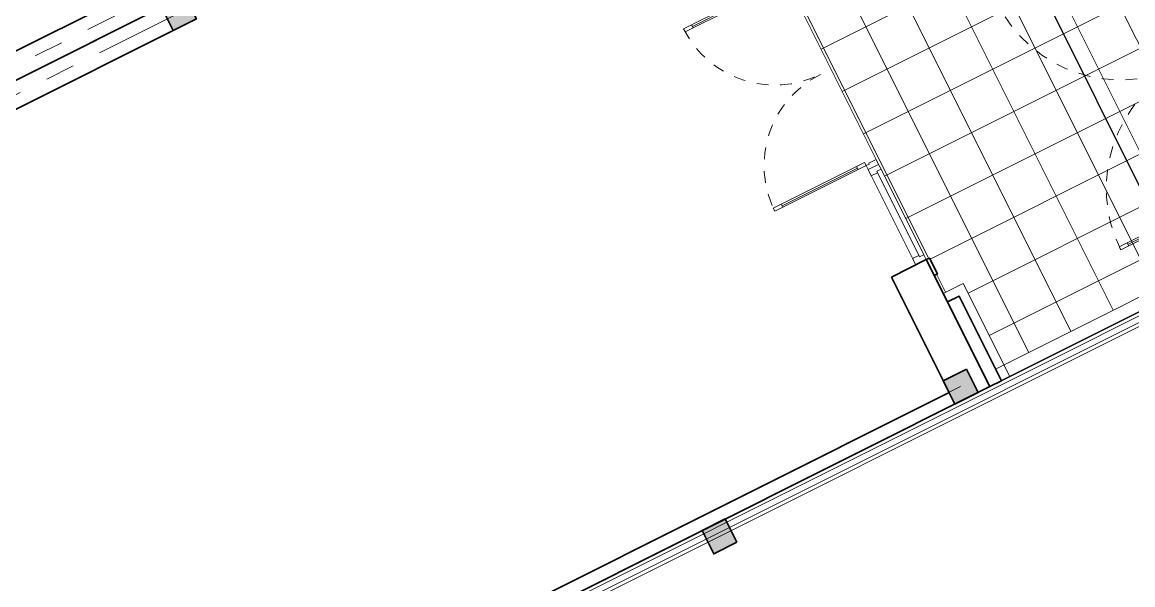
# Model space of a CAD drawing. Header units: millimetres. Extents: x 567980 to 569372, y 2065777 to 2066674.
# Drawn here: x 568848.02 to 568857.41, y 2066329.51 to 2066334.26 of the extents above; entities that cross this region are included whole.
import ezdxf

# ---------------------------------------------------------------- set-up
doc = ezdxf.new("R2010")
doc.units = ezdxf.units.MM
doc.linetypes.add('CENTER', pattern=[3, 1.5, -0.5, 0.5, -0.5])
doc.linetypes.add('HIDDEN2', pattern=[0.1875, 0.125, -0.0625])
for name, color, linetype, lineweight in [('A-COT VACH', 2, 'Continuous', 35), ('A-CUA', 25, 'Continuous', 5), ('A-HATCH', 251, 'Continuous', 5), ('A-NET THAY', 125, 'Continuous', 18), ('A-TRUC', 250, 'CENTER', 5), ('A-TUONG', 255, 'Continuous', 35), ('boDnv', 54, 'Continuous', 25)]:
    doc.layers.add(name, color=color, linetype=linetype, lineweight=lineweight)
for name, color, linetype in [('ChiaLo', 128, 'CENTER'), ('LoLK', 6, 'Continuous'), ('QH', 7, 'Continuous')]:
    doc.layers.add(name, color=color, linetype=linetype)
doc.styles.add('rms', font='romans.shx', dxfattribs={"width": 0.7, "bigfont": 'vns.shx'})
doc.linetypes.add('ADL', pattern='A,0.125,-0.15,["++",rms,S=0.5,R=0,X=0,Y=-0.2245],-1.35,1.125', length=2.75)

# ---------------------------------------------------------------- blocks, each defined once
blk = doc.blocks.new('NEN')
at = {"layer": 'boDnv', "color": 10, "linetype": 'ADL', "ltscale": 0.25}
blk.add_lwpolyline([(138.0637130542891, -70.20249849953689), (163.3472205052385, -55.49264030414633), (165.2059888832737, -49.26496714958921), (120.5330213212874, 40.05459445947781), (114.4628255034331, 42.2565598168876), (87.67039637966082, 30.5781380305998), (85.61657964880578, 24.91634608246386), (132.334847607417, -68.49260883871466)], close=True, dxfattribs=at)
at = {"layer": 'ChiaLo', "ltscale": 5}
for points in [[(122.8435666969744, -51.75119032431394), (158.6185414221836, -33.85842129774392)], [(125.5274820509367, -57.11743653309532), (161.3024567761458, -39.22466750652529)]]:
    blk.add_lwpolyline(points, dxfattribs=at)
at = {"layer": 'LoLK'}
for points in [[(158.6185414219508, -33.85842129774392), (155.9346260683378, -28.49217508919537), (138.0471387060825, -37.43855960248038), (140.7310540599283, -42.80480581102893)], [(151.4643387270626, -44.1451789890416), (161.3024567760294, -39.22466750699095), (158.6185414219508, -33.85842129774392), (140.7310540598119, -42.80480581102893), (143.4149694137741, -48.17105202027597)], [(161.3024567761458, -39.22466750675812), (151.4643387270626, -44.1451789890416), (158.9871051438386, -59.1862706176471), (164.1922406977974, -56.15794054721482), (166.2774268357316, -49.17167056002654)]]:
    blk.add_lwpolyline(points, close=True, dxfattribs=at)
blk = doc.blocks.new('NEN KO1')
at = {"layer": 'LoLK'}
for points in [[(-19.65156448609196, 40.00000000046566), (-25.65156448585913, 40.00000000093132), (-25.65156448655762, 20.00000000116415), (-19.65156448655762, 20.00000000093132)], [(-13.65156448585913, 29.00000000069849), (-13.6515644856263, 40.00000000023283), (-19.65156448609196, 40.00000000046566), (-19.65156448679045, 20.00000000093132), (-13.65156448609196, 20.00000000046566)], [(-13.65156448585913, 40.00000000046566), (-13.65156448585913, 29.00000000069849), (3.165880383690819, 29.00000000023283), (2.785776795819402, 35.00997008453123), (-2.529820160474628, 40)]]:
    blk.add_lwpolyline(points, close=True, dxfattribs=at)
blk = doc.blocks.new('cot 220')
at = {"layer": 'A-COT VACH'}
h = blk.add_hatch(color=256, dxfattribs=at)
h.dxf.hatch_style = 1
h.paths.add_polyline_path([(110.0000037951395, 109.9999999980937), (-109.9999962048605, 109.9999999980937), (-109.9999962048605, -110.0000000019063), (110.0000037951395, -110.0000000019063)])
blk.add_lwpolyline([(-109.9999962048605, -110.0000000019063), (110.0000037951395, -110.0000000019063), (110.0000037951395, 109.9999999980937), (-109.9999962048605, 109.9999999980937)], close=True, dxfattribs=at)
blk = doc.blocks.new('cot gia md a1')
at = {"layer": 'A-NET THAY'}
blk.add_lwpolyline([(880.0000001080334, 0), (880.0000001080334, -190), (0, -190), (0, -110)], dxfattribs=at)
at = {"layer": 'A-TUONG'}
blk.add_lwpolyline([(800.0000001080334, 0), (800.0000001080334, -110), (0, -110), (0, 0)], dxfattribs=at)
blk = doc.blocks.new('phao cua chinh mb a1')
at = {"layer": 'A-TUONG'}
blk.add_lwpolyline([(0, 0), (0, -30), (-150, -30), (-150, 0)], dxfattribs=at)
blk = doc.blocks.new('*U304')
for p, q in [((90.00000000000476, 1450), (50.00000000000477, 1450.000000000001)), ((70.0000000000003, 99.9999999999998), (70.00000000000476, 1450.000000000001)), ((3110.000000000006, 1449.999999999989), (3150.000000000006, 1449.999999999989)), ((3130.000000000001, 99.99999999998832), (3130.000000000006, 1449.999999999989)), ((90.0000000000003, 99.9999999999998), (50.00000000000053, 99.99999999999991)), ((3110.000000000001, 99.99999999998838), (3150.000000000001, 99.99999999998832))]:
    blk.add_line(p, q)
for points in [[(50, -1.4210854715202e-13), (90, -2.557953848736361e-13), (90.00000000000506, 1550.000000000001), (50.00000000000531, 1550.000000000001)], [(3150.000000000002, -1.159605744760484e-11), (3110.000000000002, -1.153921402874403e-11), (3110.000000000007, 1549.999999999988), (3150.000000000007, 1549.999999999989)], [(-5.028978692931289e-13, -133.3333333333338), (59.99999999999972, -133.3333333333339), (60.00000000000001, -40.00000000000014), (50.00000000000001, -40.00000000000011), (50, -1.4210854715202e-13), (0, 0)], [(3200.000000000001, -133.3333333333456), (3140.000000000001, -133.3333333333456), (3140.000000000002, -40.0000000000116), (3150.000000000002, -40.00000000001161), (3150.000000000002, -1.159605744760484e-11), (3200.000000000002, -1.173816599475686e-11)]]:
    blk.add_lwpolyline(points, close=True)
at = {"linetype": 'HIDDEN2'}
for centre, radius, start, end in [((49.9999999995899, -6.563141141668893e-10), 1550.000000001035, 0, 89.99996073224827), ((3150.000000002504, -2.714727997954469e-09), 1550.000000003072, 90.00003926775115, 180)]:
    blk.add_arc(centre, radius, start, end, dxfattribs=at)
blk = doc.blocks.new('*U305')
for p, q in [((89.99999999999977, -100.0000000000003), (50, -100.0000000000002)), ((69.99999999999977, -100.0000000000002), (69.99999999999777, -1049.99999999752)), ((2309.999999995038, -100.0000000000036), (2349.999999995038, -100.0000000000038)), ((2329.999999995038, -100.0000000000037), (2329.999999995037, -1049.999999997523)), ((89.99999999999777, -1049.99999999752), (49.99999999999778, -1049.99999999752)), ((2309.999999995037, -1049.999999997523), (2349.999999995037, -1049.999999997523))]:
    blk.add_line(p, q)
for points in [[(2.067033413120839e-13, 133.3333333333338), (60.00000000000043, 133.3333333333336), (60.00000000000023, 39.99999999999983), (50.00000000000023, 39.99999999999986), (50, -1.13686837721616e-13), (0, 0)], [(2399.999999995039, 133.3333333333299), (2339.999999995039, 133.3333333333302), (2339.999999995039, 39.99999999999618), (2349.999999995039, 39.99999999999615), (2349.999999995039, -3.857601107227621e-12), (2399.999999995039, -3.999709654379641e-12)], [(50, -1.13686837721616e-13), (90, -2.273736754432321e-13), (89.99999999999754, -1149.99999999752), (49.99999999999778, -1149.99999999752)], [(2349.999999995039, -3.857601107227621e-12), (2309.999999995039, -3.715492560075601e-12), (2309.999999995037, -1149.999999997522), (2349.999999995037, -1149.999999997523)]]:
    blk.add_lwpolyline(points, close=True)
at = {"linetype": 'HIDDEN2'}
for centre, radius, start, end in [((49.99999999969573, 4.86714022619313e-10), 1149.999999998287, 270.0000392677513, 7.802421844452145e-15), ((2349.999999996896, 2.001691903135449e-09), 1149.999999999798, 180, 269.9999607322483)]:
    blk.add_arc(centre, radius, start, end, dxfattribs=at)
blk = doc.blocks.new('*U303')
at = {"ltscale": 10}
for p, q in [((900.0000000018626, 0), (0, 0)), ((855.0000000018626, -60), (45, -60)), ((855.0000000018626, -100), (45, -100))]:
    blk.add_line(p, q, dxfattribs=at)
for points in [[(0, -100), (45, -100), (45, -60), (60, -60), (60, 0), (0, 0)], [(900.0000000018626, -100), (855.0000000018626, -100), (855.0000000018626, -60), (840.0000000018626, -60), (840.0000000018626, 0), (900.0000000018626, 0)]]:
    blk.add_lwpolyline(points, close=True, dxfattribs=at)
blk = doc.blocks.new('MBT1 A1')
at = {"layer": 'A-HATCH'}
h = blk.add_hatch(dxfattribs=at)
h.set_pattern_fill('SQRTMPLT', color=256, scale=0.4000000000000001, pattern_type=2)
h.set_pattern_definition([(6.232856619229086e-15, (-410.517067708075, -66.48982095555402), (-2.775557561562891e-17, 0.4), []), (90, (-410.517067708075, -66.48982095555402), (-0.4, 0), [])])
h.paths.add_polyline_path([(5.889999999897555, -17.29999999981374), (5.120000000111759, -17.29999999981374), (5.119999999878928, -17.10999599960633), (4.950000000186265, -17.10999599960633), (4.950000000419095, -17.13999999989755), (4.800000000046566, -17.13999999966472), (4.800000000046566, -17.10999599960633), (1.200000000186265, -17.10999999963678), (1.200000000186265, -17.13999999989755), (1.050000000279397, -17.13999999966472), (1.050000000046566, -17.10999999963678), (0.8800000001210719, -17.10999999963678), (0.8800000001210719, -17.2999999995809), (0.1099999998696148, -17.2999999995809), (0.1099999998696148, -19.32999599981122), (3.100000000093132, -19.32999599957839), (3.100000000093132, -19.77999599976465), (3.099999999860302, -19.88999599963427), (5.5, -19.8899959998671), (5.5, -19.77999599999748), (5.889999999897555, -19.77999599976465)])
at = {"layer": 'A-NET THAY'}
blk.add_line((1.200000000186265, -17.10999999963678), (4.800000000046566, -17.10999599960633), dxfattribs=at)
blk.add_lwpolyline([(6, -19.77999599999748), (6, -17.21999999997206), (5.889999999897555, -17.21999999973923), (5.889999999897555, -19.77999599976465)], close=True, dxfattribs=at)
at = {"layer": 'A-TRUC', "ltscale": 0.5}
for p, q in [((0.1100000001024455, -16.8899959998671), (0.1099999998696148, -2.109995999606326)), ((5.890000000363216, -16.8899959998671), (5.890000000130385, -2.109995999606326))]:
    blk.add_line(p, q, dxfattribs=at)
at = {"layer": 'A-TUONG'}
for p, q in [((0, -17.10999999986961), (0, -2)), ((6.000000000232831, -17.10999599960633), (6.000000000232831, -1.999999999767169)), ((0.2199999999720603, -12.49999599996954), (0.2199999999720603, -7.729995999950916)), ((5.890000000130385, -16.77999599976465), (5.890000000130385, -12.49999599996954)), ((5.890000000130385, -16.77999599976465), (4.800000000279397, -16.77999599999748)), ((4.800000000046566, -17.10999599960633), (4.800000000279397, -16.77999599999748)), ((4.800000000046566, -17.10999599960633), (6.000000000232831, -17.10999599960633))]:
    blk.add_line(p, q, dxfattribs=at)
at = {"layer": 'A-COT VACH', "xscale": 0.001, "yscale": 0.001, "zscale": 0.001}
for p in [(0.1099999961443245, -12.38999999989755), (5.889999996172264, -16.88999999966472)]:
    blk.add_blockref('cot 220', p, dxfattribs=at)
at = {"layer": 'A-CUA', "extrusion": (0, 0, -1), "xscale": 0.0007500000000000045, "yscale": 0.0007500000000000045, "zscale": -0.0007500000000000046, "rotation": 179.9999363377021}
blk.add_blockref('*U305', (-2.100000072270632, -17.0099990000017), dxfattribs=at)
at = {"layer": 'A-CUA', "xscale": -0.001, "yscale": 0.001, "zscale": 0.001, "rotation": 6.366229791333411e-05}
blk.add_blockref('*U303', (4.800000072456896, -17.00999599997886), dxfattribs=at)
at = {"layer": 'A-CUA', "extrusion": (0, 0, -1), "xscale": -0.0007500000000000044, "yscale": 0.0007500000000000044, "zscale": -0.0007500000000000044}
blk.add_blockref('*U304', (-3.100000000093132, -19.77999599976465), dxfattribs=at)
at = {"layer": 'A-NET THAY', "xscale": -0.001, "yscale": 0.001, "zscale": 0.001}
for name, p in [('phao cua chinh mb a1', (4.800000000046566, -17.10999999963678)), ('cot gia md a1', (6.000000000232831, -17.10999999963678))]:
    blk.add_blockref(name, p, dxfattribs=at)
blk = doc.blocks.new('MBT1KO1')
at = {"layer": 'LoLK'}
blk.add_blockref('NEN KO1', (1.164153218269348e-09, 0), dxfattribs=at)
at = {"layer": 'LoLK', "rotation": 180}
blk.add_blockref('MBT1 A1', (-19.65156448748894, 20.00000001606531), dxfattribs=at)
at = {"layer": 'LoLK', "xscale": -1, "rotation": 180}
blk.add_blockref('MBT1 A1', (-19.65156448632479, 20.00000001606531), dxfattribs=at)
blk = doc.blocks.new('rkg4')
at = {"layer": 'A-NET THAY'}
for points in [[(4.470348358154297e-07, -13827.60353464281), (5.438923835754395e-07, -16833.59753755307), (6009.970084756613, -16453.49394999737), (11000.00000015646, -11137.89699293872), (10999.99999998137, -1.00713805295527e-07), (0, -2.460001269355416e-07), (6.426125764846802e-08, -2000)], [(3820.469334402122, -16561.91008863728), (5996.225200431421, -16424.30331210847), (10970.00000015646, -11126.02201144501), (10969.9999999823, -30.00000010110671), (30.00000000093132, -30.00000024560723), (30.00000006426126, -1999.999999999112)], [(3817.31336481683, -16512.00978948013), (5973.317059887573, -16375.65224896051), (10920.00000015553, -11106.2303756216), (10919.9999999823, -80.0000001017761), (80.00000000279397, -80.00000024493784), (80.00000006519258, -1999.999999997643)], [(110.0000004470348, -13820.64652919267), (110.0000005401671, -16716.4207520052), (5959.572175562382, -16346.46161107162), (10890.00000015553, -11094.35539412788), (10889.99999998324, -110.000000102169), (110.0000000037253, -110.0000002445449), (110.0000000651926, -1999.999999996755)]]:
    blk.add_lwpolyline(points, dxfattribs=at)
at = {"layer": 'A-COT VACH', "xscale": -1}
blk.add_blockref('cot 220', (5500.000003785826, -110.0000001714507), dxfattribs=at)
blk = doc.blocks.new('CUM CONG A3-A3.1-A6-A7')
at = {"layer": 'QH', "xscale": 0.001, "yscale": 0.001, "zscale": 0.001}
blk.add_blockref('rkg4', (29.00000000919681, -9.313225746154785e-10), dxfattribs=at)
blk = doc.blocks.new('MB CONG KHU A')
at = {"layer": 'LoLK', "rotation": 26.57180110630141}
blk.add_blockref('CUM CONG A3-A3.1-A6-A7', (78.12884848983958, 73.93220537737943), dxfattribs=at)

msp = doc.modelspace()

# ---------------------------------------------------------------- block references
at = {"layer": 'boDnv'}
msp.add_blockref('NEN', (568697.4807461541, 2066371.697269554), dxfattribs=at)

# ---------------------------------------------------------------- next in the draw order: block references
at = {"layer": 'LoLK', "rotation": 296.5718179020918}
msp.add_blockref('MBT1KO1', (568829.114835482, 2066302.370223564), dxfattribs=at)

# ---------------------------------------------------------------- next in the draw order: block references
at = {"layer": 'LoLK'}
msp.add_blockref('MB CONG KHU A', (568744.8793870007, 2066240.647631037), dxfattribs=at)

doc.saveas('drawing.dxf')
